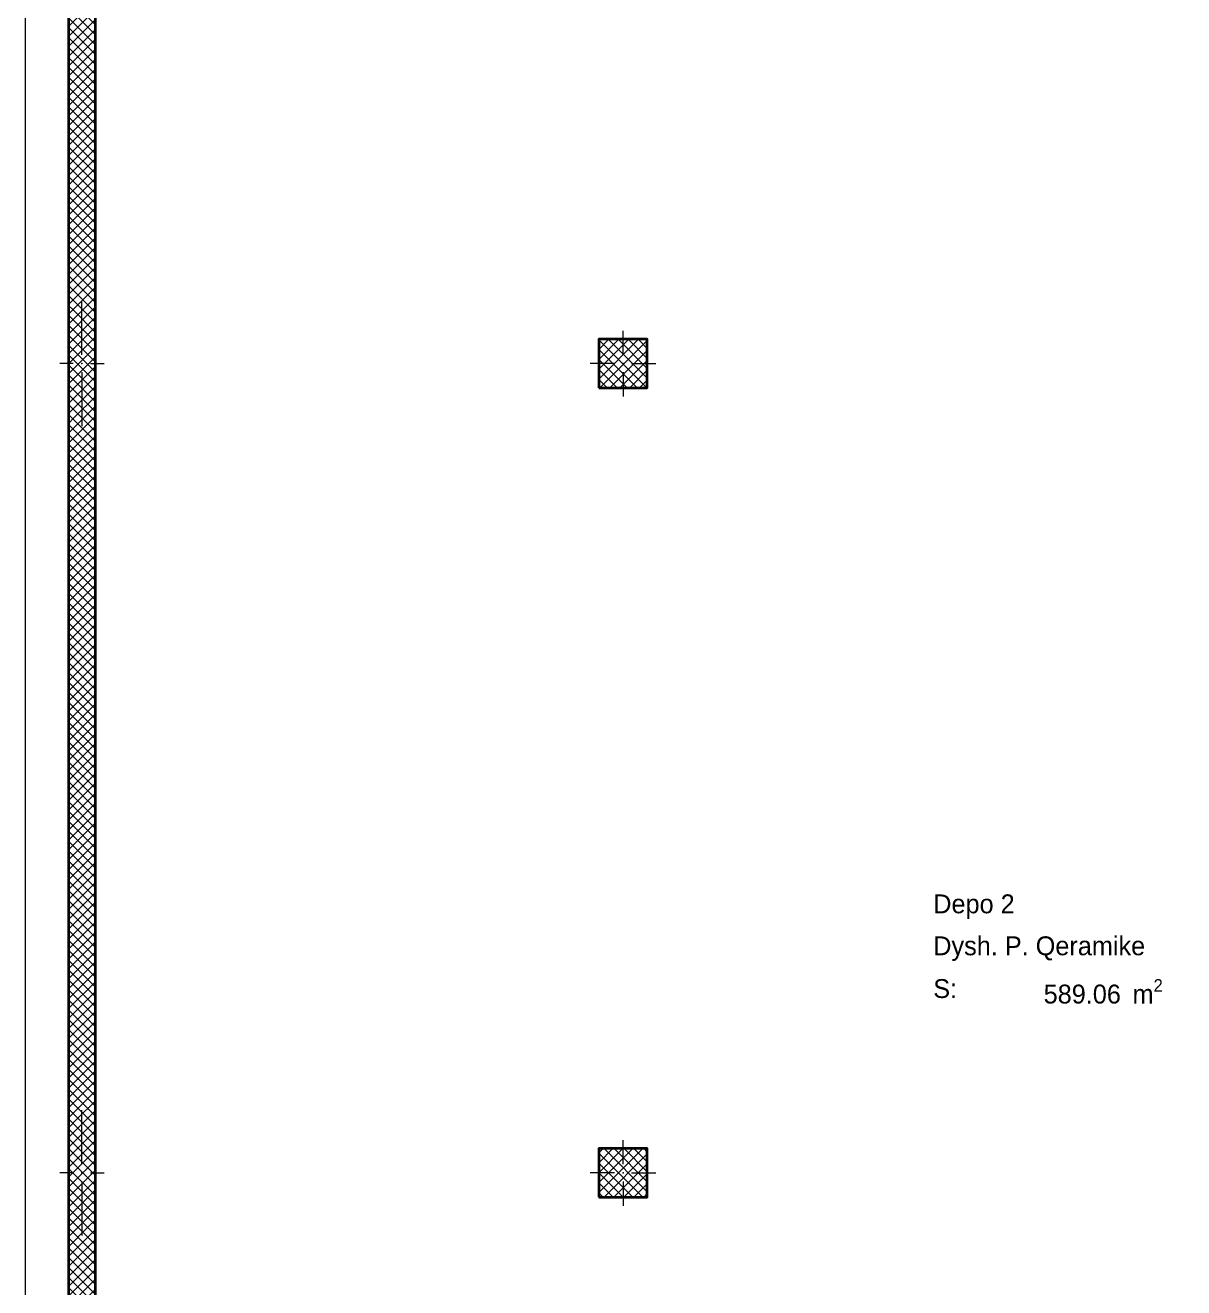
# Model space of a CAD drawing. Header units: millimetres. Extents: x -1659045 to -1497887, y -2983280 to -2858614.
# Drawn here: x -1592365 to -1581630, y -2909620 to -2897921 of the extents above; entities that cross this region are included whole.
import ezdxf
from ezdxf.enums import TextEntityAlignment as Align

# ---------------------------------------------------------------- set-up
doc = ezdxf.new("R2010")
doc.units = ezdxf.units.MM
doc.header["$MEASUREMENT"] = 0
for name, color, linetype in [('A - Muret', 7, 'Continuous'), ('A - Shtyllat', 7, 'Continuous'), ('A - Zone', 7, 'Continuous'), ('Structural - Bearing', 7, 'Continuous')]:
    doc.layers.add(name, color=color, linetype=linetype)
for name, color, linetype, lineweight in [('A - Muret_Pen_No__101', 252, 'Continuous', 13), ('A - Muret_Pen_No__22', 8, 'Continuous', 35), ('A - Shtyllat_Pen_No__101', 252, 'Continuous', 13), ('A - Shtyllat_Pen_No__22', 8, 'Continuous', 35), ('ARCHICAD Zone Stamps_Pen_No__101', 252, 'Continuous', 13)]:
    doc.layers.add(name, color=color, linetype=linetype, lineweight=lineweight)
doc.layers.add('A - Zone_Pen_No__102', color=7, linetype='Continuous', lineweight=13, true_color=0xcccccc)
doc.layers.add('Structural - Bearing_Pen_No__82', color=7, linetype='Continuous', lineweight=20, true_color=0xaaaaaa)
doc.styles.add('GENERATED_STYLE_2', font='GOTHIC.TTF')
pattern_1 = [(45, (-3432101.99, -2046631.03), (-45.961939, 45.961939), []), (135, (-3432101.99, -2046631.03), (45.961939, 45.961939), [])]

# ---------------------------------------------------------------- blocks, each defined once
blk = doc.blocks.new('Depo 2_Dysh. P. Qeramike_1', base_point=(-1581857, -2906900))
at = {"layer": 'ARCHICAD Zone Stamps_Pen_No__101', "color": 252, "lineweight": 13, "insert": (-1582928, -2906760), "char_height": 175, "attachment_point": 1, "style": 'GENERATED_STYLE_2'}
blk.add_mtext('\\A1;{\\pql;\\pt0,5050;\\fCentury Gothic|b0|i0|c0|p34;589.06\\fCentury Gothic|b0|i0|c0|p34;\\A1{\\H.66x;\\S^  ;}\\fCentury Gothic|b0|i0|c0|p34; m\\fCentury Gothic|b0|i0|c0|p34;\\A1{\\H.66x;\\S2^  ;}}', dxfattribs=at)
at = {"layer": 'ARCHICAD Zone Stamps_Pen_No__101', "color": 252, "lineweight": 13, "style": 'GENERATED_STYLE_2'}
for tag, p in [('DUMMY_849', (-1581787, -2905909)), ('ROOM_NAME', (-1583951, -2905975)), ('ROOM_NUMBER', (-1583951, -2906364)), ('DUMMY_850', (-1581787, -2906302)), ('measuredAreaCode', (-1583951, -2906760))]:
    blk.add_attdef(tag, text='', height=175, dxfattribs=at).set_placement(p, align=Align.TOP_LEFT)
blk = doc.blocks.new('Slab_1', base_point=(-1591965, -2922510))
at = {"layer": 'Structural - Bearing_Pen_No__82', "color": 253, "linetype": 'Continuous', "lineweight": 20, "true_color": 0xaaaaaa, "flags": 128}
blk.add_lwpolyline([(-1591965, -2922510), (-1591619, -2922510), (-1591619, -2924710), (-1591619, -2927610), (-1586601, -2927610), (-1586601, -2926590), (-1572551, -2926590), (-1572551, -2927610), (-1572301, -2927610), (-1572301, -2896660), (-1572301, -2893681), (-1572301, -2890731), (-1579502, -2890731), (-1579502, -2891481), (-1581452, -2891481), (-1581452, -2893431), (-1591965, -2893431)], close=True, dxfattribs=at)
blk = doc.blocks.new('Slab_2', base_point=(-1592365, -2893031))
at = {"layer": 'Structural - Bearing_Pen_No__82', "color": 253, "linetype": 'Continuous', "lineweight": 20, "true_color": 0xaaaaaa, "flags": 128}
blk.add_lwpolyline([(-1592365, -2893031), (-1592365, -2922260), (-1592365, -2922910), (-1592019, -2922910), (-1592019, -2928010), (-1586201, -2928010), (-1586201, -2926990), (-1572951, -2926990), (-1572951, -2928010), (-1572201, -2928010), (-1572201, -2896660), (-1572201, -2893681), (-1572201, -2890331), (-1579902, -2890331), (-1579902, -2891081), (-1581852, -2891081), (-1581852, -2893031)], close=True, dxfattribs=at)
blk = doc.blocks.new('Wall_10', base_point=(-1591965, -2915556))
at = {"layer": 'A - Muret_Pen_No__101', "linetype": 'Continuous', "lineweight": 13}
h = blk.add_hatch(dxfattribs=at)
h.set_pattern_fill('Concrete_Block', color=252, style=0, pattern_type=2)
h.set_pattern_definition(pattern_1)
h.paths.add_polyline_path([(-1591715, -2915556), (-1591715, -2909056), (-1591965, -2909056), (-1591965, -2915556)])
at = {"layer": 'A - Muret_Pen_No__22', "color": 8, "linetype": 'Continuous', "lineweight": 35, "flags": 128}
for points in [[(-1591965, -2909056), (-1591965, -2915556)], [(-1591715, -2915556), (-1591715, -2909056)]]:
    blk.add_lwpolyline(points, dxfattribs=at)
blk = doc.blocks.new('Wall_11', base_point=(-1591965, -2908056))
at = {"layer": 'A - Muret_Pen_No__101', "linetype": 'Continuous', "lineweight": 13}
h = blk.add_hatch(dxfattribs=at)
h.set_pattern_fill('Concrete_Block', color=252, style=0, pattern_type=2)
h.set_pattern_definition(pattern_1)
h.paths.add_polyline_path([(-1591715, -2908056), (-1591715, -2901556), (-1591965, -2901556), (-1591965, -2908056)])
at = {"layer": 'A - Muret_Pen_No__22', "color": 8, "linetype": 'Continuous', "lineweight": 35, "flags": 128}
for points in [[(-1591965, -2901556), (-1591965, -2908056)], [(-1591715, -2908056), (-1591715, -2901556)]]:
    blk.add_lwpolyline(points, dxfattribs=at)
blk = doc.blocks.new('Wall_12', base_point=(-1591965, -2900556))
at = {"layer": 'A - Muret_Pen_No__101', "linetype": 'Continuous', "lineweight": 13}
h = blk.add_hatch(dxfattribs=at)
h.set_pattern_fill('Concrete_Block', color=252, style=0, pattern_type=2)
h.set_pattern_definition(pattern_1)
h.paths.add_polyline_path([(-1591715, -2900556), (-1591715, -2894631), (-1591965, -2894631), (-1591965, -2900556)])
at = {"layer": 'A - Muret_Pen_No__22', "color": 8, "linetype": 'Continuous', "lineweight": 35, "flags": 128}
for points in [[(-1591965, -2894631), (-1591965, -2900556)], [(-1591715, -2900556), (-1591715, -2894631)]]:
    blk.add_lwpolyline(points, dxfattribs=at)
blk = doc.blocks.new('Column_5', base_point=(-1586826, -2908556))
at = {"layer": 'A - Shtyllat_Pen_No__101', "linetype": 'Continuous', "lineweight": 13}
h = blk.add_hatch(dxfattribs=at)
h.set_pattern_fill('Concrete_Block', color=252, style=0, pattern_type=2)
h.set_pattern_definition(pattern_1)
h.paths.add_polyline_path([(-1587051, -2908781), (-1586601, -2908781), (-1586601, -2908331), (-1587051, -2908331)])
at = {"layer": 'A - Shtyllat_Pen_No__101', "color": 252, "linetype": 'Continuous', "lineweight": 13}
for p, q in [((-1586826, -2908476), (-1586826, -2908251)), ((-1586906, -2908556), (-1587131, -2908556)), ((-1586746, -2908556), (-1586521, -2908556)), ((-1586826, -2908636), (-1586826, -2908861))]:
    blk.add_line(p, q, dxfattribs=at)
blk.add_point((-1586826, -2908556), dxfattribs=at)
at = {"layer": 'A - Shtyllat_Pen_No__22', "color": 8, "linetype": 'Continuous', "lineweight": 35, "flags": 128}
blk.add_lwpolyline([(-1587051, -2908781), (-1586601, -2908781), (-1586601, -2908331), (-1587051, -2908331)], close=True, dxfattribs=at)
blk = doc.blocks.new('Column_9', base_point=(-1586826, -2901056))
at = {"layer": 'A - Shtyllat_Pen_No__101', "linetype": 'Continuous', "lineweight": 13}
h = blk.add_hatch(dxfattribs=at)
h.set_pattern_fill('Concrete_Block', color=252, style=0, pattern_type=2)
h.set_pattern_definition(pattern_1)
h.paths.add_polyline_path([(-1587051, -2901281), (-1586601, -2901281), (-1586601, -2900831), (-1587051, -2900831)])
at = {"layer": 'A - Shtyllat_Pen_No__101', "color": 252, "linetype": 'Continuous', "lineweight": 13}
for p, q in [((-1586826, -2900976), (-1586826, -2900751)), ((-1586906, -2901056), (-1587131, -2901056)), ((-1586746, -2901056), (-1586521, -2901056)), ((-1586826, -2901136), (-1586826, -2901361))]:
    blk.add_line(p, q, dxfattribs=at)
blk.add_point((-1586826, -2901056), dxfattribs=at)
at = {"layer": 'A - Shtyllat_Pen_No__22', "color": 8, "linetype": 'Continuous', "lineweight": 35, "flags": 128}
blk.add_lwpolyline([(-1587051, -2901281), (-1586601, -2901281), (-1586601, -2900831), (-1587051, -2900831)], close=True, dxfattribs=at)
blk = doc.blocks.new('Column_21', base_point=(-1591840, -2901056))
at = {"layer": 'A - Shtyllat_Pen_No__101', "linetype": 'Continuous', "lineweight": 13}
h = blk.add_hatch(dxfattribs=at)
h.set_pattern_fill('Concrete_Block', color=252, style=0, pattern_type=2)
h.set_pattern_definition(pattern_1)
h.paths.add_polyline_path([(-1591965, -2900556), (-1591965, -2901556), (-1591715, -2901556), (-1591715, -2900556)])
at = {"layer": 'A - Shtyllat_Pen_No__101', "color": 252, "linetype": 'Continuous', "lineweight": 13}
for p, q in [((-1591840, -2900976), (-1591840, -2900476)), ((-1591920, -2901056), (-1592045, -2901056)), ((-1591760, -2901056), (-1591635, -2901056)), ((-1591840, -2901136), (-1591840, -2901636))]:
    blk.add_line(p, q, dxfattribs=at)
blk.add_point((-1591840, -2901056), dxfattribs=at)
at = {"layer": 'A - Shtyllat_Pen_No__22', "color": 8, "linetype": 'Continuous', "lineweight": 35, "flags": 128}
for points in [[(-1591965, -2900556), (-1591965, -2901556)], [(-1591715, -2901556), (-1591715, -2900556)]]:
    blk.add_lwpolyline(points, dxfattribs=at)
blk = doc.blocks.new('Column_26', base_point=(-1591840, -2908556))
at = {"layer": 'A - Shtyllat_Pen_No__101', "linetype": 'Continuous', "lineweight": 13}
h = blk.add_hatch(dxfattribs=at)
h.set_pattern_fill('Concrete_Block', color=252, style=0, pattern_type=2)
h.set_pattern_definition(pattern_1)
h.paths.add_polyline_path([(-1591965, -2909056), (-1591715, -2909056), (-1591715, -2908056), (-1591965, -2908056)])
at = {"layer": 'A - Shtyllat_Pen_No__101', "color": 252, "linetype": 'Continuous', "lineweight": 13}
for p, q in [((-1591840, -2908476), (-1591840, -2907976)), ((-1591920, -2908556), (-1592045, -2908556)), ((-1591760, -2908556), (-1591635, -2908556)), ((-1591840, -2908636), (-1591840, -2909136))]:
    blk.add_line(p, q, dxfattribs=at)
blk.add_point((-1591840, -2908556), dxfattribs=at)
at = {"layer": 'A - Shtyllat_Pen_No__22', "color": 8, "linetype": 'Continuous', "lineweight": 35, "flags": 128}
for points in [[(-1591965, -2908056), (-1591965, -2909056)], [(-1591715, -2909056), (-1591715, -2908056)]]:
    blk.add_lwpolyline(points, dxfattribs=at)

msp = doc.modelspace()

# ---------------------------------------------------------------- linework, layer by layer
at = {"layer": 'A - Zone_Pen_No__102', "color": 254, "linetype": 'Continuous', "lineweight": 13, "true_color": 0xcccccc, "flags": 128}
msp.add_lwpolyline([(-1572536, -2913481), (-1572552, -2908781), (-1572551, -2908781), (-1572551, -2908331), (-1572551, -2893681), (-1581101, -2893681), (-1581101, -2897431), (-1591715, -2897431), (-1591715, -2900831), (-1591715, -2901281), (-1591715, -2908331), (-1591715, -2908781), (-1591715, -2915831)], dxfattribs=at)

# ---------------------------------------------------------------- block references
at = {"layer": 'A - Muret', "color": 8, "lineweight": 35}
for name, p in [('Wall_12', (-1591965, -2900556)), ('Wall_11', (-1591965, -2908056)), ('Wall_10', (-1591965, -2915556))]:
    msp.add_blockref(name, p, dxfattribs=at)
at = {"layer": 'A - Shtyllat', "color": 8, "lineweight": 35}
for name, p in [('Column_21', (-1591840, -2901056)), ('Column_9', (-1586826, -2901056)), ('Column_26', (-1591840, -2908556)), ('Column_5', (-1586826, -2908556))]:
    msp.add_blockref(name, p, dxfattribs=at)
at = {"layer": 'A - Zone', "color": 252, "linetype": 'Continuous', "lineweight": 13}
msp.add_blockref('Depo 2_Dysh. P. Qeramike_1', (-1581857, -2906900), dxfattribs=at).add_auto_attribs({'ROOM_NAME': 'Depo 2', 'ROOM_NUMBER': 'Dysh. P. Qeramike', 'measuredAreaCode': 'S: '})
at = {"layer": 'Structural - Bearing', "color": 253, "linetype": 'Continuous', "lineweight": 20, "true_color": 0xaaaaaa}
for name, p in [('Slab_2', (-1592365, -2893031)), ('Slab_1', (-1591965, -2922510))]:
    msp.add_blockref(name, p, dxfattribs=at)

doc.saveas('drawing.dxf')
